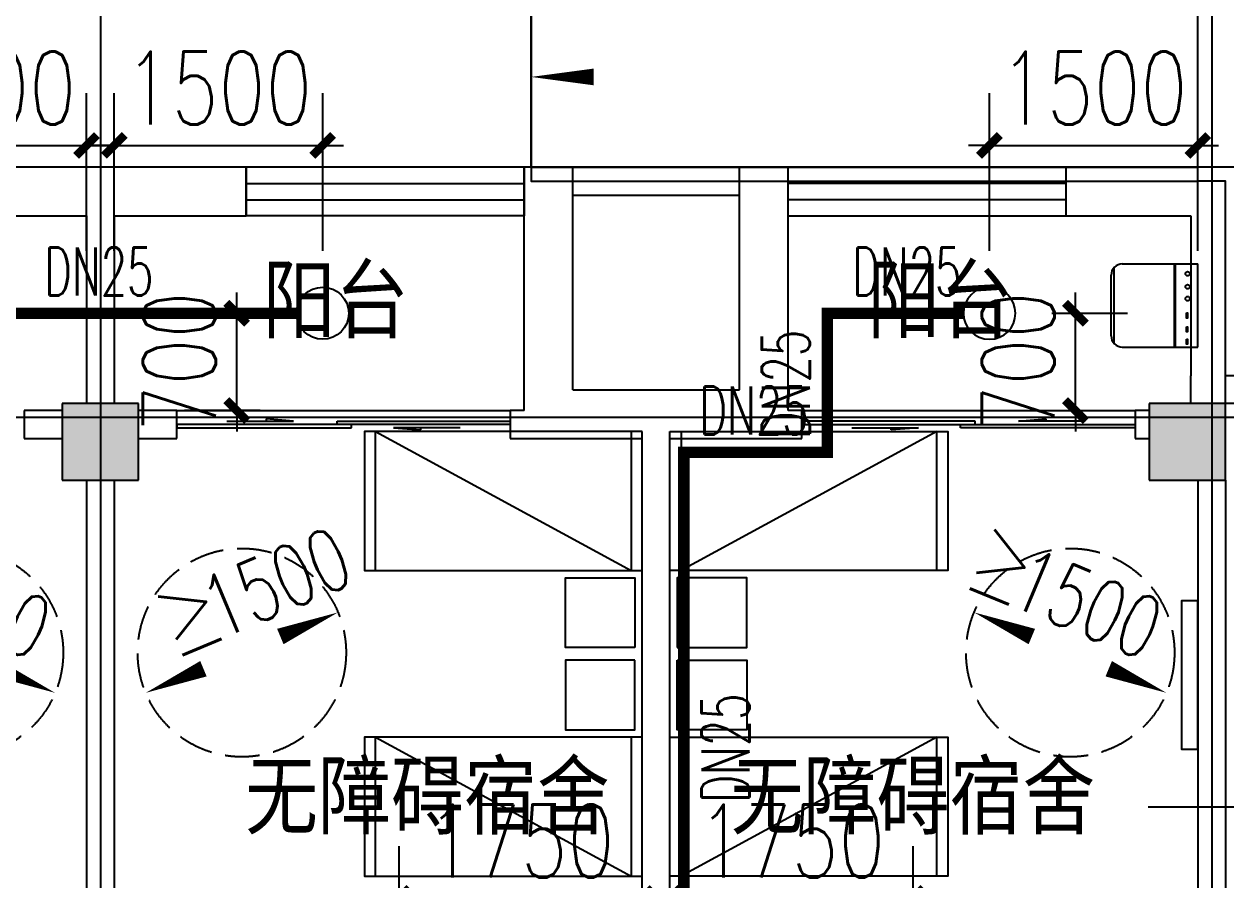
# Model space of a CAD drawing. Extents: x 0 to 2838408, y -923048 to 203859.
# Drawn here: x 2720713 to 2729365, y -194818 to -188662 of the extents above; entities that cross this region are included whole.
import ezdxf

# ---------------------------------------------------------------- set-up
doc = ezdxf.new("R2010")
doc.units = 0
doc.header["$LTSCALE"] = 1000
doc.linetypes.add('DASH', pattern=[0.35, 0.25, -0.1])
doc.layers.add('A-ANNO-IDEN', color=3, linetype='Continuous', lineweight=0)
for name, color, linetype in [('A-Fixt', 81, 'Continuous'), ('COLUMN', 9, 'Continuous'), ('DIM_SYMB', 3, 'Continuous'), ('DOTE', 8, 'Continuous'), ('E2-栏杆', 92, 'Continuous'), ('E2-楼梯、坡道', 52, 'Continuous'), ('EQUIP_喷头', 7, 'Continuous'), ('fur', 253, 'Continuous'), ('GROUND', 2, 'Continuous'), ('PIPE-喷淋', 6, 'Continuous'), ('PUB_HATCH', 8, 'Continuous'), ('PUB_TEXT', 7, 'Continuous'), ('TEXT_喷淋', 7, 'Continuous'), ('TWT_DIM', 3, 'Continuous'), ('WALL', 9, 'Continuous'), ('WINDOW', 4, 'Continuous'), ('XREF', 8, 'Continuous'), ('配景', 3, 'Continuous')]:
    doc.layers.add(name, color=color, linetype=linetype)
doc.styles.add('_TCH_DIM', font='SIMPLEX', dxfattribs={"bigfont": 'GBCBIG'})
doc.styles.add('_TCH_DIM_T3', font='SIMPLEX', dxfattribs={"width": 0.75, "bigfont": 'HZTXT'})
doc.styles.add('_TWT_PIPEDN', font='SIMPLEX', dxfattribs={"width": 0.8, "height": 2.3, "bigfont": 'HZTXT'})
doc.styles.get("Standard").update_dxf_attribs({"font": 'geniso.shx', "bigfont": 'hztxt.shx'})
doc.dimstyles.new('_TWT_ARCH&&150', dxfattribs={"dimtxt": 525, "dimasz": 150, "dimexe": 375, "dimexo": 450, "dimgap": 150, "dimtad": 1, "dimdec": 0, "dimzin": 0, "dimdsep": 46, "dimtxsty": '_TCH_DIM_T3', "dimblk": 'ARCHTICK', "dimcen": 0.09, "dimclrt": 7, "dimazin": 2, "dimtfac": 1, "dimtdec": 0, "dimtix": 1, "dimtmove": 2, "dimatfit": 3, "dimfxl": 1, "dimtolj": 1, "dimtzin": 0, "dimarcsym": 0})

# ---------------------------------------------------------------- blocks, each defined once
blk = doc.blocks.new('A$C61295E98')
at = {"color": 3}
for p, q in [((544, 597.9), (0, 597.9)), ((0, 597.9), (0, 0)), ((161.4, 597.9), (161.4, 0)), ((170.4, 0.2), (170.4, 597.6)), ((602.7, 572.2), (602.7, 25.6)), ((624, 517.9), (624, 80)), ((544, 0), (0, 0))]:
    blk.add_line(p, q, dxfattribs=at)
for points in [[(81.8, 540.3), (75.3, 540.3), (75.3, 576.8), (81.8, 576.8)], [(81.8, 453.1), (75.3, 453.1), (75.3, 489.6), (81.8, 489.6)], [(81.8, 352.9), (75.3, 352.9), (75.3, 389.4), (81.8, 389.4)]]:
    blk.add_lwpolyline(points, close=True, dxfattribs=at)
for centre in [(74, 250.1), (74, 164.2), (74, 70.5)]:
    blk.add_circle(centre, 15.7, dxfattribs=at)
for centre, start, end in [((544, 517.9), 360, 90), ((544, 80), 270, 0)]:
    blk.add_arc(centre, 80, start, end, dxfattribs=at)
blk = doc.blocks.new('$plan$00002356')
at = {"layer": 'fur'}
for p, q in [((0, -1920), (1000, -80)), ((0, -80), (1000, -80)), ((1000, -1920), (0, -1920))]:
    blk.add_line(p, q, dxfattribs=at)
blk.add_lwpolyline([(0, 0), (0, -2000), (1000, -2000), (1000, 0)], close=True, dxfattribs=at)
blk = doc.blocks.new('$WINLIB2D$00000001')
at = {"color": 0}
for points in [[(-0.5, 0.5), (-0.5, -0.5)], [(-0.5, 0.5), (0.5, 0.5)], [(0.5, -0.5), (0.5, 0.5)], [(0.5, 0.1667), (-0.5, 0.1667)], [(0.5, -0.1667), (-0.5, -0.1667)], [(-0.5, -0.5), (0.5, -0.5)]]:
    blk.add_lwpolyline(points, dxfattribs=at)
blk = doc.blocks.new('$DorLib2D$00000131')
at = {"color": 0, "linetype": 'Continuous'}
for p, q in [((0.15, 0.125), (0.2319, 0.1973)), ((0.2319, 0.1973), (0.2319, 0.125)), ((-0.5, 0.125), (-0.5, 0)), ((0.0192, 0.125), (-0.5, 0.125)), ((0.0192, 0), (0.0192, 0.125)), ((0.35, 0.125), (0.15, 0.125)), ((-0.5, 0), (0.0192, 0)), ((-0.024, 0), (0.5, 0)), ((-0.024, -0.125), (-0.024, 0)), ((0.5, 0), (0.5, -0.125)), ((-0.35, -0.125), (-0.15, -0.125)), ((-0.2319, -0.1973), (-0.2319, -0.125)), ((-0.15, -0.125), (-0.2319, -0.1973)), ((0.5, -0.125), (-0.024, -0.125))]:
    blk.add_line(p, q, dxfattribs=at)
blk = doc.blocks.new('1F1')
at = {"layer": 'PUB_HATCH'}
for points in [[(2385491.7, -191392.2), (2384941.7, -191392.2), (2384941.7, -191942.2), (2385491.7, -191942.2)], [(2393316.7, -191392.2), (2392766.7, -191392.2), (2392766.7, -191942.2), (2393316.7, -191942.2)]]:
    blk.add_hatch(color=256, dxfattribs=at).paths.add_polyline_path(points)
for points in [[(2389064.1, -193146), (2388564.1, -193146), (2388564.1, -192646), (2389064.1, -192646)], [(2389369.4, -193146), (2389869.4, -193146), (2389869.4, -192646), (2389369.4, -192646)], [(2389064.1, -193238.3), (2388564.1, -193238.3), (2388564.1, -193738.3), (2389064.1, -193738.3)], [(2389369.4, -193238.3), (2389869.4, -193238.3), (2389869.4, -193738.3), (2389369.4, -193738.3)]]:
    blk.add_lwpolyline(points, close=True)
at = {"linetype": 'DASH'}
for centre in [(2384198.5, -193183.3), (2386235, -193183.3), (2392198.5, -193183.3)]:
    blk.add_circle(centre, 750, dxfattribs=at)
at = {"layer": 'A-ANNO-IDEN'}
blk.add_lwpolyline([(2393350.3, -189042.2, 0, 0, 0), (2388316.7, -189042.2, 0, 120, 0), (2388766.7, -189042.2, 0, 0, 0)], format="xyseb", dxfattribs=at)
at = {"layer": 'A-Fixt'}
blk.add_lwpolyline([(2393116.7, -192811), (2393000.1, -192811), (2393000.1, -193877.5), (2393116.7, -193877.5)], close=True, dxfattribs=at)
at = {"layer": 'COLUMN'}
for p, q in [((2385491.7, -191392.2), (2384941.7, -191392.2)), ((2384941.7, -191392.2), (2384941.7, -191942.2)), ((2385491.7, -191942.2), (2385491.7, -191392.2)), ((2393316.7, -191392.2), (2392766.7, -191392.2)), ((2392766.7, -191392.2), (2392766.7, -191942.2)), ((2393316.7, -191942.2), (2393316.7, -191392.2)), ((2384941.7, -191942.2), (2385491.7, -191942.2)), ((2392766.7, -191942.2), (2393316.7, -191942.2))]:
    blk.add_line(p, q, dxfattribs=at)
at = {"layer": 'DIM_SYMB'}
for points in [[(2386235, -193183.3, 0, 0, 0), (2386926.9, -192894, 0, 120, 0), (2386511.8, -193067.5, 0, 0, 0)], [(2392198.5, -193183.3, 0, 0, 0), (2391506.6, -192894, 0, 120, 0), (2391921.7, -193067.5, 0, 0, 0)], [(2384198.5, -193183.3, 0, 0, 0), (2384890.5, -193472.6, 0, 120, 0), (2384475.3, -193299, 0, 0, 0)], [(2386235, -193183.3, 0, 0, 0), (2385543, -193472.6, 0, 120, 0), (2385958.2, -193299, 0, 0, 0)], [(2392198.5, -193183.3, 0, 0, 0), (2392890.5, -193472.6, 0, 120, 0), (2392475.3, -193299, 0, 0, 0)]]:
    blk.add_lwpolyline(points, format="xyseb", dxfattribs=at)
at = {"layer": 'DOTE'}
for p, q in [((2385216.7, -187892.2), (2385216.7, -271092.2)), ((2393216.7, -187892.2), (2393216.7, -271092.2)), ((2453916.7, -191492.2), (2343216.7, -191492.2)), ((2392758.5, -194292.2), (2405723.1, -194292.2))]:
    blk.add_line(p, q, dxfattribs=at)
at = {"layer": 'E2-栏杆'}
for points in [[(2388616.7, -189792.2), (2389816.7, -189792.2)], [(2388616.7, -189892.2), (2389816.7, -189892.2)]]:
    blk.add_lwpolyline(points, dxfattribs=at)
at = {"layer": 'E2-楼梯、坡道'}
for points in [[(2393316.7, -191392.2), (2393316.7, -189792.2), (2393116.7, -189792.2), (2393116.7, -188292.2), (2404816.7, -188292.2), (2404816.7, -189792.2), (2404576.7, -189792.2), (2404566.7, -191392.2)], [(2393116.7, -188392.2), (2388316.7, -188392.2), (2388316.7, -189692.2), (2393116.7, -189692.2)], [(2388316.7, -189692.2), (2388316.7, -189792.2), (2393116.7, -189792.2), (2393116.7, -189692.2)]]:
    blk.add_lwpolyline(points, close=True, dxfattribs=at)
at = {"layer": 'GROUND'}
for q in [(2388316.7, -188492.2), (2344916.7, -189692.2)]:
    blk.add_line((2388316.7, -189692.2), q, dxfattribs=at)
at = {"layer": 'WALL'}
for p, q in [((2385216.7, -189692.2), (2384166.7, -189692.2)), ((2386266.7, -189692.2), (2385216.7, -189692.2)), ((2386266.7, -190042.2), (2386266.7, -189692.2)), ((2388616.7, -189692.2), (2388266.7, -189692.2)), ((2388266.7, -189692.2), (2388266.7, -190042.2)), ((2388616.7, -191292.2), (2388616.7, -189692.2)), ((2390166.7, -189692.2), (2389816.7, -189692.2)), ((2389816.7, -191292.2), (2389816.7, -189692.2)), ((2390166.7, -190042.2), (2390166.7, -189692.2)), ((2393416.7, -189692.2), (2392166.7, -189692.2)), ((2392166.7, -189692.2), (2392166.7, -190042.2)), ((2384166.7, -190042.2), (2385116.7, -190042.2)), ((2385116.7, -190042.2), (2385116.7, -191392.2)), ((2385316.7, -190042.2), (2386266.7, -190042.2)), ((2385316.7, -190042.2), (2385316.7, -191392.2)), ((2388266.7, -191442.2), (2388266.7, -190042.2)), ((2390166.7, -191442.2), (2390166.7, -190042.2)), ((2392166.7, -190042.2), (2393066.7, -190042.2)), ((2393066.7, -190042.2), (2393066.7, -191192.2)), ((2393066.7, -191392.2), (2393066.7, -191192.2)), ((2393316.7, -191392.2), (2393316.7, -191192.2)), ((2393416.7, -191192.2), (2393316.7, -191192.2)), ((2388616.7, -191292.2), (2389216.7, -191292.2)), ((2389216.7, -191292.2), (2389816.7, -191292.2)), ((2384941.7, -191442.2), (2384666.7, -191442.2)), ((2384666.7, -191442.2), (2384666.7, -191642.2)), ((2385766.7, -191442.2), (2385491.7, -191442.2)), ((2385766.7, -191642.2), (2385766.7, -191442.2)), ((2388266.7, -191442.2), (2388166.7, -191442.2)), ((2388166.7, -191442.2), (2388166.7, -191642.2)), ((2390266.7, -191442.2), (2390166.7, -191442.2)), ((2390266.7, -191642.2), (2390266.7, -191442.2)), ((2392766.7, -191442.2), (2392666.7, -191442.2)), ((2392666.7, -191442.2), (2392666.7, -191642.2)), ((2384666.7, -191642.2), (2384941.7, -191642.2)), ((2385491.7, -191642.2), (2385766.7, -191642.2)), ((2388166.7, -191642.2), (2388516.7, -191642.2)), ((2388516.7, -191642.2), (2389116.7, -191642.2)), ((2389116.7, -195692.2), (2389116.7, -191642.2)), ((2389316.7, -195692.2), (2389316.7, -191642.2)), ((2389316.7, -191642.2), (2389916.7, -191642.2)), ((2389916.7, -191642.2), (2390266.7, -191642.2)), ((2392666.7, -191642.2), (2392766.7, -191642.2)), ((2385116.7, -191942.2), (2385116.7, -196592.2)), ((2385316.7, -191942.2), (2385316.7, -196592.2)), ((2393116.7, -191942.2), (2393116.7, -196592.2)), ((2393316.7, -191942.2), (2393316.7, -196592.2))]:
    blk.add_line(p, q, dxfattribs=at)
at = {"layer": 'WINDOW'}
for p, q in [((2385766.7, -191442.2), (2388166.7, -191442.2)), ((2390266.7, -191442.2), (2392666.7, -191442.2))]:
    blk.add_line(p, q, dxfattribs=at)
at = {"rotation": 270}
for p in [(2389116.7, -191592.2), (2389116.7, -193792.2)]:
    blk.add_blockref('$plan$00002356', p, dxfattribs=at)
at = {"yscale": -1, "rotation": 270}
for p in [(2389316.7, -191592.2), (2389316.7, -193792.2)]:
    blk.add_blockref('$plan$00002356', p, dxfattribs=at)
at = {"layer": 'WINDOW'}
for name, p, xscale, yscale, zscale in [('$WINLIB2D$00000001', (2387266.7, -189867.2), -2000, -350, -2000), ('$WINLIB2D$00000001', (2391166.7, -189867.2), 2000, -350, 2000), ('$DorLib2D$00000131', (2386966.7, -191542.2), -2400, 200, -2400), ('$DorLib2D$00000131', (2391466.7, -191542.2), 2400, 200, 2400)]:
    blk.add_blockref(name, p, dxfattribs=dict(at, xscale=xscale, yscale=yscale, zscale=zscale))
at = {"layer": '配景', "color": 252, "rotation": 180}
blk.add_blockref('A$C61295E98', (2393116.7, -190387.1), dxfattribs=at)
at = {"layer": 'PUB_TEXT'}
for s, p in [('阳台', (2386384.5, -190924.1)), ('阳台', (2390737.8, -190924.1)), ('无障碍宿舍', (2386258.5, -194491.9)), ('无障碍宿舍', (2389753.7, -194491.9))]:
    blk.add_text(s, height=525, dxfattribs=at).set_placement(p)
at = {"layer": 'PUB_TEXT', "color": 7, "style": '_TCH_DIM', "width": 0.705882}
for rotation, p in [(22.6903, (2386068.5, -193092.5)), (337.3097, (2383736.3, -192829.6)), (337.3097, (2391736.3, -192829.6))]:
    blk.add_text('1500', height=446.25, rotation=rotation, dxfattribs=at).set_placement(p)
at = {"layer": 'PUB_TEXT', "color": 7, "style": '_TCH_DIM'}
for rotation, p in [(337.3097, (2391396.2, -192687.4)), (22.6903, (2385728.4, -193234.7))]:
    blk.add_text('≥', height=506.4, rotation=rotation, dxfattribs=at).set_placement(p)
blk = doc.blocks.new('_ArchTick')
at = {"color": 0, "linetype": 'ByBlock', "const_width": 0.4}
blk.add_lwpolyline([(-0.5, -0.5), (0.5, 0.5)], dxfattribs=at)
blk = doc.blocks.new('*D1484')
at = {"layer": 'Defpoints', "color": 0, "linetype": 'ByBlock', "transparency": 16777216}
for p in [(2722862.5, -189534.8), (2721362.5, -190742.2), (2722862.5, -190742.2)]:
    blk.add_point(p, dxfattribs=at)
at = {"layer": 'TWT_DIM', "color": 0, "linetype": 'ByBlock', "lineweight": -2, "transparency": 16777216}
for p, q in [((2721362.5, -190292.2), (2721362.5, -189159.8)), ((2722862.5, -190292.2), (2722862.5, -189159.8)), ((2721362.5, -189534.8), (2721212.5, -189534.8)), ((2721362.5, -189534.8), (2722862.5, -189534.8)), ((2722862.5, -189534.8), (2723012.5, -189534.8))]:
    blk.add_line(p, q, dxfattribs=at)
at = {"layer": 'TWT_DIM', "color": 0, "linetype": 'ByBlock', "lineweight": -2, "transparency": 16777216, "xscale": 150, "yscale": 150, "zscale": 150}
blk.add_blockref('_ArchTick', (2721362.5, -189534.8), dxfattribs=at)
at = {"layer": 'TWT_DIM', "color": 0, "linetype": 'ByBlock', "lineweight": -2, "transparency": 16777216, "xscale": 150, "yscale": 150, "zscale": 150, "rotation": 180}
blk.add_blockref('_ArchTick', (2722862.5, -189534.8), dxfattribs=at)
at = {"layer": 'TWT_DIM', "color": 7, "linetype": 'ByBlock', "transparency": 16777216, "insert": (2722112.5, -189122.3), "char_height": 525, "attachment_point": 5, "style": '_TCH_DIM_T3'}
blk.add_mtext('\\A1;1500', dxfattribs=at)
blk = doc.blocks.new('*D1485')
at = {"layer": 'Defpoints', "color": 0, "linetype": 'ByBlock', "transparency": 16777216}
for p in [(2722243.5, -190742.2), (2722862.5, -190742.2), (2722862.5, -191442.2)]:
    blk.add_point(p, dxfattribs=at)
at = {"layer": 'TWT_DIM', "color": 0, "linetype": 'ByBlock', "lineweight": -2, "transparency": 16777216}
for p, q in [((2722243.5, -190742.2), (2722243.5, -190592.2)), ((2722412.5, -190742.2), (2721868.5, -190742.2)), ((2722243.5, -191442.2), (2722243.5, -190742.2)), ((2722412.5, -191442.2), (2721868.5, -191442.2)), ((2722243.5, -191442.2), (2722243.5, -191592.2))]:
    blk.add_line(p, q, dxfattribs=at)
at = {"layer": 'TWT_DIM', "color": 0, "linetype": 'ByBlock', "lineweight": -2, "transparency": 16777216, "xscale": 150, "yscale": 150, "zscale": 150}
for p, rotation in [((2722243.5, -190742.2), 270), ((2722243.5, -191442.2), 90)]:
    blk.add_blockref('_ArchTick', p, dxfattribs=dict(at, rotation=rotation))
at = {"layer": 'TWT_DIM', "color": 7, "linetype": 'ByBlock', "transparency": 16777216, "insert": (2721831, -191092.2), "char_height": 525, "attachment_point": 5, "rotation": 90, "style": '_TCH_DIM_T3'}
blk.add_mtext('\\A1;700', dxfattribs=at)
blk = doc.blocks.new('*D1503')
at = {"layer": 'Defpoints', "color": 0, "linetype": 'ByBlock', "transparency": 16777216}
for p in [(2729162.5, -189534.8), (2727662.5, -190742.2), (2729162.5, -190742.2)]:
    blk.add_point(p, dxfattribs=at)
at = {"layer": 'TWT_DIM', "color": 0, "linetype": 'ByBlock', "lineweight": -2, "transparency": 16777216}
for p, q in [((2727662.5, -190292.2), (2727662.5, -189159.8)), ((2729162.5, -190292.2), (2729162.5, -189159.8)), ((2727662.5, -189534.8), (2727512.5, -189534.8)), ((2727662.5, -189534.8), (2729162.5, -189534.8)), ((2729162.5, -189534.8), (2729312.5, -189534.8))]:
    blk.add_line(p, q, dxfattribs=at)
at = {"layer": 'TWT_DIM', "color": 0, "linetype": 'ByBlock', "lineweight": -2, "transparency": 16777216, "xscale": 150, "yscale": 150, "zscale": 150}
blk.add_blockref('_ArchTick', (2727662.5, -189534.8), dxfattribs=at)
at = {"layer": 'TWT_DIM', "color": 0, "linetype": 'ByBlock', "lineweight": -2, "transparency": 16777216, "xscale": 150, "yscale": 150, "zscale": 150, "rotation": 180}
blk.add_blockref('_ArchTick', (2729162.5, -189534.8), dxfattribs=at)
at = {"layer": 'TWT_DIM', "color": 7, "linetype": 'ByBlock', "transparency": 16777216, "insert": (2728412.5, -189122.3), "char_height": 525, "attachment_point": 5, "style": '_TCH_DIM_T3'}
blk.add_mtext('\\A1;1500', dxfattribs=at)
blk = doc.blocks.new('*D1504')
at = {"layer": 'Defpoints', "color": 0, "linetype": 'ByBlock', "transparency": 16777216}
for p in [(2727662.5, -190742.2), (2728281.5, -190742.2), (2727662.5, -191442.2)]:
    blk.add_point(p, dxfattribs=at)
at = {"layer": 'TWT_DIM', "color": 0, "linetype": 'ByBlock', "lineweight": -2, "transparency": 16777216}
for p, q in [((2728281.5, -190742.2), (2728281.5, -190592.2)), ((2728112.5, -190742.2), (2728656.5, -190742.2)), ((2728281.5, -191442.2), (2728281.5, -190742.2)), ((2728112.5, -191442.2), (2728656.5, -191442.2)), ((2728281.5, -191442.2), (2728281.5, -191592.2))]:
    blk.add_line(p, q, dxfattribs=at)
at = {"layer": 'TWT_DIM', "color": 0, "linetype": 'ByBlock', "lineweight": -2, "transparency": 16777216, "xscale": 150, "yscale": 150, "zscale": 150}
for p, rotation in [((2728281.5, -190742.2), 270), ((2728281.5, -191442.2), 90)]:
    blk.add_blockref('_ArchTick', p, dxfattribs=dict(at, rotation=rotation))
at = {"layer": 'TWT_DIM', "color": 7, "linetype": 'ByBlock', "transparency": 16777216, "insert": (2727869, -191092.2), "char_height": 525, "attachment_point": 5, "rotation": 90, "style": '_TCH_DIM_T3'}
blk.add_mtext('\\A1;700', dxfattribs=at)
blk = doc.blocks.new('*D1505')
at = {"layer": 'Defpoints', "color": 0, "linetype": 'ByBlock', "transparency": 16777216}
for p in [(2727112.5, -194951.1), (2725362.5, -195633.4), (2727112.5, -195633.4)]:
    blk.add_point(p, dxfattribs=at)
at = {"layer": 'TWT_DIM', "color": 0, "linetype": 'ByBlock', "lineweight": -2, "transparency": 16777216}
for p, q in [((2725362.5, -195183.4), (2725362.5, -194576.1)), ((2727112.5, -195183.4), (2727112.5, -194576.1)), ((2725362.5, -194951.1), (2727112.5, -194951.1))]:
    blk.add_line(p, q, dxfattribs=at)
at = {"layer": 'TWT_DIM', "color": 0, "linetype": 'ByBlock', "lineweight": -2, "transparency": 16777216, "xscale": 150, "yscale": 150, "zscale": 150, "rotation": 180}
blk.add_blockref('_ArchTick', (2725362.5, -194951.1), dxfattribs=at)
at = {"layer": 'TWT_DIM', "color": 0, "linetype": 'ByBlock', "lineweight": -2, "transparency": 16777216, "xscale": 150, "yscale": 150, "zscale": 150}
blk.add_blockref('_ArchTick', (2727112.5, -194951.1), dxfattribs=at)
at = {"layer": 'TWT_DIM', "color": 7, "linetype": 'ByBlock', "transparency": 16777216, "insert": (2726237.5, -194538.6), "char_height": 525, "attachment_point": 5, "style": '_TCH_DIM_T3'}
blk.add_mtext('\\A1;1750', dxfattribs=at)
blk = doc.blocks.new('*D1509')
at = {"layer": 'Defpoints', "color": 0, "linetype": 'ByBlock', "transparency": 16777216}
for p in [(2725162.5, -194951.1), (2723412.5, -195633.4), (2725162.5, -195633.4)]:
    blk.add_point(p, dxfattribs=at)
at = {"layer": 'TWT_DIM', "color": 0, "linetype": 'ByBlock', "lineweight": -2, "transparency": 16777216}
for p, q in [((2723412.5, -195183.4), (2723412.5, -194576.1)), ((2725162.5, -195183.4), (2725162.5, -194576.1)), ((2723412.5, -194951.1), (2725162.5, -194951.1))]:
    blk.add_line(p, q, dxfattribs=at)
at = {"layer": 'TWT_DIM', "color": 0, "linetype": 'ByBlock', "lineweight": -2, "transparency": 16777216, "xscale": 150, "yscale": 150, "zscale": 150, "rotation": 180}
blk.add_blockref('_ArchTick', (2723412.5, -194951.1), dxfattribs=at)
at = {"layer": 'TWT_DIM', "color": 0, "linetype": 'ByBlock', "lineweight": -2, "transparency": 16777216, "xscale": 150, "yscale": 150, "zscale": 150}
blk.add_blockref('_ArchTick', (2725162.5, -194951.1), dxfattribs=at)
at = {"layer": 'TWT_DIM', "color": 7, "linetype": 'ByBlock', "transparency": 16777216, "insert": (2724287.5, -194538.6), "char_height": 525, "attachment_point": 5, "style": '_TCH_DIM_T3'}
blk.add_mtext('\\A1;1750', dxfattribs=at)
blk = doc.blocks.new('*D1513')
at = {"layer": 'Defpoints', "color": 0, "linetype": 'ByBlock', "transparency": 16777216}
for p in [(2721162.5, -189534.8), (2719662.5, -190742.2), (2721162.5, -190742.2)]:
    blk.add_point(p, dxfattribs=at)
at = {"layer": 'TWT_DIM', "color": 0, "linetype": 'ByBlock', "lineweight": -2, "transparency": 16777216}
for p, q in [((2719662.5, -190292.2), (2719662.5, -189159.8)), ((2721162.5, -190292.2), (2721162.5, -189159.8)), ((2719662.5, -189534.8), (2719512.5, -189534.8)), ((2719662.5, -189534.8), (2721162.5, -189534.8)), ((2721162.5, -189534.8), (2721312.5, -189534.8))]:
    blk.add_line(p, q, dxfattribs=at)
at = {"layer": 'TWT_DIM', "color": 0, "linetype": 'ByBlock', "lineweight": -2, "transparency": 16777216, "xscale": 150, "yscale": 150, "zscale": 150}
blk.add_blockref('_ArchTick', (2719662.5, -189534.8), dxfattribs=at)
at = {"layer": 'TWT_DIM', "color": 0, "linetype": 'ByBlock', "lineweight": -2, "transparency": 16777216, "xscale": 150, "yscale": 150, "zscale": 150, "rotation": 180}
blk.add_blockref('_ArchTick', (2721162.5, -189534.8), dxfattribs=at)
at = {"layer": 'TWT_DIM', "color": 7, "linetype": 'ByBlock', "transparency": 16777216, "insert": (2720412.5, -189122.3), "char_height": 525, "attachment_point": 5, "style": '_TCH_DIM_T3'}
blk.add_mtext('\\A1;1500', dxfattribs=at)
blk = doc.blocks.new('$TwtSys$00000125')
blk.add_circle((0, 0, 0), 1)

msp = doc.modelspace()

# ---------------------------------------------------------------- hatches: boundary and pattern name
at = {"layer": 'PIPE-喷淋', "linetype": 'ByBlock'}
for points in [[(2726495.8, -190742.2), (2726454.5, -190742.2), (2726454.5, -190700.9)], [(2726495.8, -190742.2), (2726495.8, -190700.9), (2726454.5, -190700.9)], [(2725462.5, -191742.2), (2725462.5, -191700.9), (2725421.3, -191700.9)], [(2725462.5, -191742.2), (2725421.3, -191742.2), (2725421.3, -191700.9)], [(2726495.8, -191742.2), (2726537, -191742.2), (2726537, -191783.4)], [(2726495.8, -191742.2), (2726495.8, -191783.4), (2726537, -191783.4)]]:
    msp.add_hatch(color=256, dxfattribs=at).paths.add_polyline_path(points)

# ---------------------------------------------------------------- linework, layer by layer
at = {"layer": 'PIPE-喷淋', "linetype": 'ByBlock', "ltscale": 1.5, "const_width": 82.5}
for points in [[(2719850, -190742.2), (2722675, -190742.2)], [(2726495.8, -191742.2), (2726495.8, -190742.2)], [(2726495.8, -190742.2), (2727475, -190742.2)], [(2725462.5, -191742.2), (2726495.8, -191742.2)], [(2725462.5, -195972.9), (2725462.5, -191742.2)]]:
    msp.add_lwpolyline(points, dxfattribs=at)

# ---------------------------------------------------------------- block references
at = {"layer": 'EQUIP_喷头', "linetype": 'ByBlock', "xscale": 187.5, "yscale": 187.5, "zscale": 187.5}
msp.add_blockref('$TwtSys$00000125', (2722862.5, -190742.2), dxfattribs=at)
at = {"layer": 'EQUIP_喷头', "linetype": 'ByBlock', "xscale": 187.5, "yscale": -187.5, "zscale": 187.5, "rotation": 180}
msp.add_blockref('$TwtSys$00000125', (2727662.5, -190742.2), dxfattribs=at)
at = {"layer": 'XREF'}
msp.add_blockref('1F1', (336045.8, 0), dxfattribs=at)

# ---------------------------------------------------------------- texts
at = {"layer": 'TEXT_喷淋', "color": 251, "linetype": 'ByBlock', "style": '_TWT_PIPEDN', "width": 0.64}
for p in [(2720857.7, -190614.7), (2726674.4, -190614.7), (2725574.4, -191614.7)]:
    msp.add_text('DN25', height=345, dxfattribs=at).set_placement(p)
for p in [(2726368.3, -191647), (2725935, -194262.4)]:
    msp.add_text('DN25', height=345, rotation=90, dxfattribs=at).set_placement(p)

# ---------------------------------------------------------------- dimensions: what is measured, and where the dimension line sits
at = {"layer": 'TWT_DIM', "linetype": 'ByBlock'}
for p1, p2, distance, picture, middle in [((2719662.5, -190742.2), (2721162.5, -190742.2), 1207.4, '*D1513', (2720412.5, -189122.3)), ((2721362.5, -190742.2), (2722862.5, -190742.2), 1207.4, '*D1484', (2722112.5, -189122.3)), ((2727662.5, -190742.2), (2729162.5, -190742.2), 1207.4, '*D1503', (2728412.5, -189122.3)), ((2722862.5, -191442.2), (2722862.5, -190742.2), 619, '*D1485', (2721831, -191092.2)), ((2727662.5, -191442.2), (2727662.5, -190742.2), -619, '*D1504', (2727869, -191092.2)), ((2723412.5, -195633.4), (2725162.5, -195633.4), 682.4, '*D1509', (2724287.5, -194538.6)), ((2725362.5, -195633.4), (2727112.5, -195633.4), 682.4, '*D1505', (2726237.5, -194538.6))]:
    dim = msp.add_aligned_dim(p1=p1, p2=p2, distance=distance, dimstyle='_TWT_ARCH&&150', dxfattribs=at)
    dim.commit()
    dim.dimension.update_dxf_attribs({"geometry": picture, "text_midpoint": middle})

doc.saveas('drawing.dxf')
